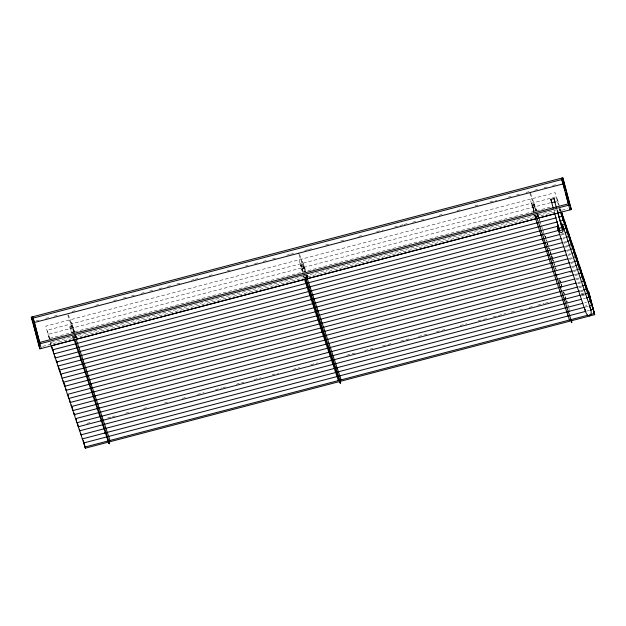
<?xml version="1.0" encoding="UTF-8"?>
<svg xmlns="http://www.w3.org/2000/svg" width="626" height="626" viewBox="0 0 626 626"><rect width="100%" height="100%" fill="white"/><g stroke="black" fill="none" stroke-linecap="round" stroke-linejoin="round"><path stroke-width="0.47" stroke-dasharray="3.13 2.35" d="M536.732 217.605L536.333 216.635L536.153 217.472M565.544 298.179L564.981 297.248M73.782 338.056L74.298 338.056M585.537 306.106L586.734 305.019M36.12 320.919L40.854 319.675M45.581 318.438L49.368 317.445M54.094 316.2L58.821 314.964M72.068 311.49L76.795 310.253M95.715 305.292L98.548 304.549M113.682 300.582L116.522 299.838M123.142 298.101L126.929 297.115M131.656 295.871L134.496 295.128M141.116 293.391L144.896 292.397M149.63 291.16L154.356 289.924M159.082 288.68L162.87 287.686M167.596 286.45L172.33 285.213M177.056 283.969L180.844 282.975M191.243 280.252L194.083 279.509M195.03 279.259L198.81 278.265M209.217 275.542L212.058 274.798M227.191 270.831L231.917 269.587M245.157 266.12L249.891 264.876M254.618 263.64L258.405 262.646M263.131 261.41L267.858 260.166M272.592 258.929L276.371 257.935M286.778 255.205L289.611 254.461M290.558 254.219L294.345 253.225M304.752 250.494L307.585 249.751M308.532 249.508L312.319 248.514M325.559 245.04L330.285 243.804M340.693 241.073L345.419 239.836M358.667 236.362L362.446 235.368M376.633 231.651L383.253 229.914M394.607 226.941L403.121 224.711M404.067 224.46L407.847 223.466M412.573 222.23L416.36 221.236M421.087 220L425.821 218.756M439.061 215.289L443.787 214.045M457.035 210.579L461.761 209.334M475.001 205.868L479.735 204.624M490.135 201.901L496.762 200.163M508.109 197.19L511.896 196.196M516.622 194.952L519.463 194.209M526.083 192.479L529.862 191.486M534.596 190.241L539.322 189.005M544.049 187.761L547.836 186.775M552.562 185.531L557.297 184.294M74.017 332.007L72.162 325.035L69.4 325.763L71.247 332.735M299.134 259.767L300.55 265.166L303.313 264.446L305.167 271.41M550.528 202.683L48.546 334.261L49.963 339.66M556.068 201.228L557.915 200.75L559.323 206.15M73.993 330.88L73.524 329.088L70.754 329.808L71.223 331.6M300.488 263.812L301.904 269.219L304.666 268.491L305.613 272.052M532.577 206.815L533.055 208.63L535.825 207.902L536.294 209.694M49.908 338.306L73.899 332.015M74.823 331.772L303.203 271.903M307.859 270.69L524.909 213.787M525.856 213.536L551.889 206.729M303.61 276.199L51.262 342.352L51.723 344.151M73.461 337.907L76.231 337.179L76.701 338.971M304.612 277.31L307.382 276.582L307.851 278.374M42.685 346.35L567.633 208.732M560.771 234.249L564.456 233.279M561.365 235.063L564.136 234.335M563.048 238.052L564.895 237.567M562.719 239.109L564.566 238.623M563.478 242.34L566.248 241.613M564.073 243.154L566.843 242.434M564.832 246.386L568.525 245.423M565.427 247.207L568.197 246.48M566.186 250.431L568.956 249.711M566.78 251.253L569.55 250.525M568.463 254.242L570.309 253.757M568.134 255.298L570.904 254.571M568.893 258.53L571.663 257.802M569.488 259.344L573.181 258.381M570.247 262.576L573.94 261.613M570.842 263.397L573.612 262.67M571.601 266.621L574.371 265.901M572.203 267.443L574.965 266.715M572.954 270.675L575.724 269.947M569.863 272.459L572.633 271.731M573.557 271.488L576.319 270.761M574.308 274.72L577.078 273.992M574.911 275.534L577.673 274.814M575.662 278.766L579.355 277.803M576.264 279.587L579.027 278.86M577.939 282.576L580.709 281.849M577.618 283.633L580.388 282.905M578.377 286.865L581.139 286.137M578.972 287.678L581.742 286.951M580.654 290.667L583.416 289.94M580.325 291.724L583.096 291.004M86.912 423.387L90.692 422.393M107.695 417.933L111.475 416.947M112.422 416.697L115.262 415.954M125.654 413.23L129.433 412.237M143.612 408.52L148.331 407.283M164.395 403.074L168.183 402.08M182.354 398.363L186.133 397.377M197.472 394.403L204.092 392.666M215.43 389.693L222.042 387.956M222.989 387.713L225.822 386.97M236.221 384.247L243.78 382.259M254.172 379.536L260.792 377.799M272.13 374.833L278.742 373.096M292.921 369.379L299.533 367.642M310.872 364.676L317.492 362.939M346.788 355.263L356.233 352.782M364.739 350.552L374.191 348.072M382.697 345.849L392.15 343.369M400.648 341.139L410.1 338.658M418.606 336.428L428.059 333.955M436.565 331.725L446.009 329.245M460.188 325.536L466.8 323.798M478.139 320.825L487.591 318.344M493.265 316.858L505.55 313.642M511.215 312.155L514.995 311.161M519.721 309.925L523.5 308.931M529.173 307.444L532.953 306.458M537.679 305.222L544.291 303.485M545.238 303.234L550.911 301.748M581.147 293.821L583.98 293.078M581.085 294.956L583.855 294.228M581.538 294.979L583.424 294.486M581.679 295.769L584.449 295.049M583.362 298.766L585.208 298.281M584.715 302.812L586.562 302.327M585.146 307.1L588.839 306.13M586.499 311.145L589.269 310.418M533.767 204.585C531.091 202.151 534.268 209.084 533.767 204.585L536.028 211.338M302.616 265.181C299.94 262.74 303.117 269.681 302.616 265.181L304.878 271.927M530.715 193.708L536.263 210.281M537.491 213.959L538.415 216.721M538.673 217.488L539.651 220.407M539.956 221.322L541.185 225.008M541.443 225.775L542.421 228.686M542.679 229.452L545.191 236.972M545.449 237.739L549.198 248.945M549.456 249.711L550.739 253.546M550.997 254.312L551.968 257.223M552.226 257.99L554.738 265.51M554.996 266.277L555.974 269.196M559.002 278.249L562.445 288.523M563.619 292.052L565.521 297.733M537.875 216.854L536.333 212.253L537.851 217.034M564.879 297.561L566.107 301.247M529.792 192.949L536.005 211.51M532.64 205.211L534.792 211.658M536.028 215.336L536.74 217.488M299.564 254.305L305.418 271.794M306.599 275.323L307.577 278.234M306.004 275.307L306.928 278.069M299.259 255.385L304.807 271.95M306.036 275.636L306.701 277.631M301.489 265.807L303.743 272.56M303.954 273.171L305.598 278.077M68.367 314.745L74.22 332.234M75.449 335.919L76.114 337.907M67.804 315.058L73.704 332.703M73.962 333.47L75.55 338.228M70.339 326.404L71.411 327.359L71.567 326.076L70.816 325.035L70.339 326.404L72.499 332.844M73.727 336.53L74.345 338.369M305.566 277.748L305.183 277.224L304.917 277.748M560.098 211.032L559.323 208.184M535.191 217.566L534.408 214.718M306.803 277.435L306.028 274.587M75.652 338.032L74.877 335.176M50.362 343.181L50.745 344.558M557.077 209.655L557.836 212.433M557.093 210.101L557.594 211.932M553.955 210.477L554.714 213.255M303.258 275.307L303.657 276.778M567.899 305.535L568.322 307.084M566.546 301.489L566.968 303.039M565.192 297.436L565.614 298.985M559.777 281.246L560.2 282.795M551.655 256.965L552.069 258.515M550.293 252.92L550.716 254.469M543.524 232.676L543.947 234.234M559.816 209.061L560.254 210.688M568.823 307.961L569.253 309.58M563.4 291.771L563.838 293.391M553.924 263.436L554.362 265.056M552.57 259.391L553.008 261.011M548.509 247.247L548.939 248.866M547.155 243.201L547.586 244.821M538.11 216.486L537.225 213.192M534.901 215.587L535.34 217.214M533.986 213.161L531.693 204.577M306.521 275.456L306.959 277.083M303.751 276.183L304.189 277.803M75.37 336.052L75.809 337.672M72.6 336.78L73.039 338.4M50.456 342.586L50.894 344.206M560.262 209.702L560.724 211.431M558.462 205.015L555.207 192.651L45.839 326.162L49.102 338.533M567.907 304.549L568.369 306.278M566.553 300.503L567.015 302.233M565.2 296.458L565.661 298.187M563.846 292.412L564.308 294.142M561.139 284.314L561.6 286.043M559.785 280.268L560.247 281.997M555.724 268.124L556.178 269.853M553.016 260.033L553.47 261.762M551.655 255.979L552.116 257.709M550.301 251.934L550.763 253.663M548.947 247.888L549.409 249.617M547.593 243.843L548.055 245.572M544.886 235.744L545.348 237.473M539.471 219.554L539.933 221.283M538.579 217.238L537.648 213.74M536.318 210.821L534.471 203.857L531.701 204.585L530.285 199.17M535.347 216.228L535.809 217.958M306.967 276.097L307.421 277.827M304.197 276.817L304.659 278.554M302.397 272.138L300.55 265.166M76.278 338.416L75.347 334.926M73.508 339.143L72.577 335.646M533.994 212.183L533.055 208.622M49.548 339.175L47.193 330.215L556.561 196.697L558.439 203.888M560.677 210.195L561.146 211.987M566.968 300.996L567.438 302.788M561.553 284.807L562.023 286.598M560.2 280.761L560.669 282.553M552.069 256.472L552.547 258.264M550.716 252.427L551.193 254.219M546.654 240.282L547.124 242.074M545.301 236.237L545.77 238.029M539.002 217.793L538.532 216.001L535.762 216.729L535.285 214.914M301.904 269.219L302.374 271.011M306.904 274.783L307.382 276.582M304.666 268.491L303.258 263.084M303.313 264.446L301.904 259.039M75.754 335.38L76.231 337.179M74.877 333.134L73.461 327.727M73.524 329.088L72.107 323.681M72.162 325.035L70.754 319.636M50.839 341.906L51.316 343.713M561.084 210.633L560.622 208.841L304.557 275.956L305.019 277.748M535.707 215.36L536.177 217.167M533.939 210.876L532.992 207.269M532.577 206.83L531.638 203.215M307.319 275.229L307.789 277.021M304.612 267.13L305.551 270.737M301.849 267.858L302.781 271.457M76.176 335.826L76.638 337.617"/><path stroke-width="0.94" d="M557.43 223.967L557.508 227.895L585.365 311.161L586.437 313.767L587.963 315.488L589.535 315.848L590.733 314.761L591.234 312.515L590.897 309.706L563.04 226.448L561.968 223.834L560.442 222.12M31.3 317.147L562.805 177.815L571.358 209.514L39.853 348.846L31.3 317.147L32.849 321.772M554.041 198.559L554.839 201.862L551.717 202.675L550.919 199.373L554.041 198.559L555.051 202.261M39.344 342.508L568.079 203.904M38.303 344.222L569.809 204.89L571.358 209.514M51.097 345.842L554.918 213.763M557.688 213.043L560.458 212.316M556.271 217.817L52.451 349.887L51.316 345.755M559.041 217.089L561.812 216.361L560.677 212.237M557.625 221.862L53.805 353.933L52.67 349.801M560.395 221.135L563.165 220.407L561.17 213.114M557.14 226.393L55.158 357.986L54.024 353.854M562.672 224.937L564.519 224.46L561.146 211.987M558.728 228.318L561.851 227.504L562.625 229.812L559.503 230.634L554.722 213.669M558.494 230.438L56.512 362.031L54.955 356.35M564.026 228.991L565.873 228.506L561.561 212.441M559.847 234.484L57.866 366.077L56.309 360.396M565.38 233.036L567.226 232.551L561.976 212.887M561.201 238.537L59.22 370.123L58.085 365.991M565.81 237.324L568.58 236.597L563.33 216.94M562.555 242.583L60.573 374.176L58.586 366.867M567.172 241.37L569.934 240.65L564.683 220.986M563.909 246.628L61.935 378.221L60.792 374.09M568.525 245.423L571.288 244.696L566.037 225.031M565.262 250.674L63.289 382.267L62.146 378.135M569.879 249.469L572.641 248.741L567.391 229.077M566.616 254.727L64.642 386.312L63.085 380.631M572.156 253.272L574.003 252.787L568.744 233.13M88.36 384.474L91.122 383.746L92.265 387.877M567.97 258.773L65.996 390.366L64.001 383.057M573.51 257.317L575.357 256.84L570.098 237.176M569.324 262.818L67.35 394.411L65.793 388.73M573.94 261.613L576.71 260.885L571.452 241.221M570.677 266.864L68.703 398.457L67.569 394.325M575.294 265.659L578.064 264.931L572.813 245.267M92.421 396.618L95.191 395.89L96.326 400.022M557.492 274.704L554.722 275.432L555.857 279.556M572.031 270.917L70.057 402.502L68.923 398.371M576.648 269.704L579.418 268.977L574.167 249.32M573.385 274.963L71.411 406.556L69.416 399.247M578.001 273.75L580.772 273.03L575.521 253.366M574.746 279.008L72.765 410.601L71.207 404.92M580.279 277.561L582.125 277.075L576.875 257.411M96.482 408.755L99.252 408.035L100.387 412.166M561.553 286.849L558.783 287.569L559.918 291.7M576.1 283.054L74.118 414.647L72.123 407.346M581.632 281.606L583.479 281.121L578.228 261.457M577.454 287.107L75.472 418.692L73.915 413.011M582.063 285.894L584.833 285.166L579.582 265.502M579.731 290.91L76.826 422.746L75.691 418.614M583.416 289.94L586.186 289.22L580.936 269.556M100.543 420.899L103.313 420.171L104.448 424.303M565.614 298.985L562.844 299.713L563.979 303.845M580.161 295.198L78.18 426.791L77.045 422.66M584.77 293.993L587.54 293.265L582.29 273.601M581.515 299.244L79.533 430.837L77.546 423.536M586.132 298.039L588.894 297.311L583.643 277.647M582.869 303.297L80.887 434.882L79.33 429.201M588.409 301.842L590.248 301.356L584.997 281.692M104.605 433.043L107.375 432.316L108.517 436.447M569.676 311.13L566.906 311.858L568.048 315.981M584.222 307.343L82.249 438.936L80.684 433.247M589.762 305.887L591.601 305.41L586.351 285.746M585.576 311.388L83.602 442.981L82.46 438.849M590.193 310.175L592.955 309.455L587.704 289.791M587.853 315.191L84.956 447.027L83.399 441.346L85.339 448.185L594.7 314.659L588.706 291.841L594.7 314.659M589.59 314.737L594.317 313.501L589.058 293.837M298.759 253.835L298.61 253.381M340.114 383.01C341.428 384.239 339.902 380.733 340.114 383.01L305.308 278.985M108.963 443.599C110.301 444.82 108.713 441.353 108.963 443.599L74.111 339.425M557.508 227.895L558.58 230.509L560.106 232.223L561.678 232.59L562.868 231.503L563.369 229.249L563.04 226.448M589.833 307.1L590.897 309.706M569.973 209.882L561.42 178.183M557.25 222.504L559.503 230.634M536.975 217.918L571.828 322.1C571.632 324.151 570.693 320.379 571.828 322.1M305.824 278.515L340.677 382.689M74.674 339.112L109.527 443.286M41.238 348.486L32.685 316.787M530.355 192.636L530.441 193.098M569.402 320.035L568.259 315.903M566.687 311.936L565.552 307.804M565.333 307.89L564.198 303.759M562.625 299.791L561.491 295.66M561.272 295.746L560.137 291.614M558.564 287.655L557.43 283.523M557.21 283.601L556.076 279.478M554.503 275.51L553.368 271.379M553.149 271.465L552.007 267.333M551.796 267.412L550.653 263.288M550.442 263.366L549.299 259.234M549.088 259.32L547.946 255.189M547.734 255.275L546.592 251.143M546.373 251.222L545.238 247.098M545.019 247.176L543.884 243.044M543.665 243.131L542.93 240.47M542.312 239.085L541.177 234.953M540.958 235.04L539.823 230.908M539.604 230.986L538.47 226.855M538.25 226.941L537.116 222.809M536.897 222.895L535.762 218.764M341.021 379.904L339.879 375.772M339.66 375.85L338.525 371.719L335.755 372.447L336.898 376.578M338.306 371.805L337.171 367.673M336.952 367.759L335.818 363.628M335.599 363.714L334.464 359.582L331.694 360.302L332.829 364.434M334.245 359.66L333.11 355.529M332.891 355.615L331.757 351.483M331.537 351.569L330.403 347.438L327.633 348.166L328.767 352.297M330.184 347.524L329.049 343.392M328.83 343.471L327.695 339.347M327.476 339.425L326.342 335.293L323.572 336.021L324.706 340.153M326.123 335.38L324.98 331.248M324.769 331.334L323.626 327.202M338.251 380.624L337.109 376.492M323.415 327.281L322.273 323.157L319.51 323.877L320.645 328.008M322.061 323.235L320.919 319.103M320.7 319.19L319.565 315.058M335.544 372.533L334.401 368.401M334.19 368.487L333.048 364.355M319.346 315.144L318.211 311.012M317.992 311.091L316.858 306.967M316.639 307.045L315.504 302.914M331.475 360.388L330.34 356.257M315.285 303L314.15 298.868M330.121 356.343L328.986 352.211M313.931 298.954L312.797 294.823M312.577 294.909L311.443 290.777M327.414 348.244L326.279 344.112M311.224 290.855L310.089 286.724M326.06 344.198L324.925 340.067M309.87 286.81L308.735 282.678M308.516 282.764L307.382 278.633M323.352 336.107L322.218 331.976M321.999 332.054L320.864 327.93M319.291 323.963L318.149 319.831M317.938 319.917L316.795 315.786M316.584 315.864L315.441 311.74M315.23 311.818L314.088 307.687M313.876 307.773L312.734 303.641M312.515 303.727L311.38 299.596M311.161 299.674L310.026 295.55M309.807 295.628L308.673 291.497M308.454 291.583L307.319 287.451M307.1 287.537L305.965 283.406M305.746 283.492L304.612 279.36M109.871 440.493L108.728 436.361M107.156 432.402L106.021 428.27M105.802 428.356L104.667 424.225M103.094 420.257L101.96 416.126M101.741 416.212L100.606 412.08M99.033 408.113L97.899 403.981M97.679 404.067L96.545 399.936M94.972 395.976L93.837 391.845M93.618 391.923L92.484 387.791M90.911 383.832L89.768 379.7M89.557 379.786L88.415 375.655M88.203 375.733L87.061 371.609M86.842 371.688L85.707 367.556M85.488 367.642L84.353 363.51M84.134 363.596L83 359.465M82.781 359.543L81.646 355.419M81.427 355.498L80.292 351.366M80.073 351.452L78.939 347.32M78.719 347.407L77.585 343.275M77.366 343.353L76.231 339.229M557.836 212.433L562.625 229.812M554.839 201.862L556.342 207.355M557.844 212.848L561.851 227.504M550.919 199.373L553.22 208.168M542.531 238.999L542.93 240.47M76.184 419.483L76.622 421.11M68.062 395.202L68.5 396.821M61.293 374.966L61.731 376.586M59.939 370.913L60.37 372.54M53.601 352.297L52.717 348.995M51.809 346.632L52.248 348.252M74.384 413.755L74.83 415.437M64.439 383.699L64.901 385.428M56.778 361.139L57.224 362.822M562.805 177.815L569.809 204.89M563.463 184.811L564.918 190.429M565.403 192.307L568.072 202.613M83.391 440.649L85.339 448.185M34.234 321.412L39.821 343.095M33.092 322.711L35.267 331.107M35.745 332.977L39.853 348.846M585.146 309.291L585.365 311.161M561.772 179.537L33.037 318.141L34.485 322.476L563.22 183.872L561.772 179.537"/></g></svg>
